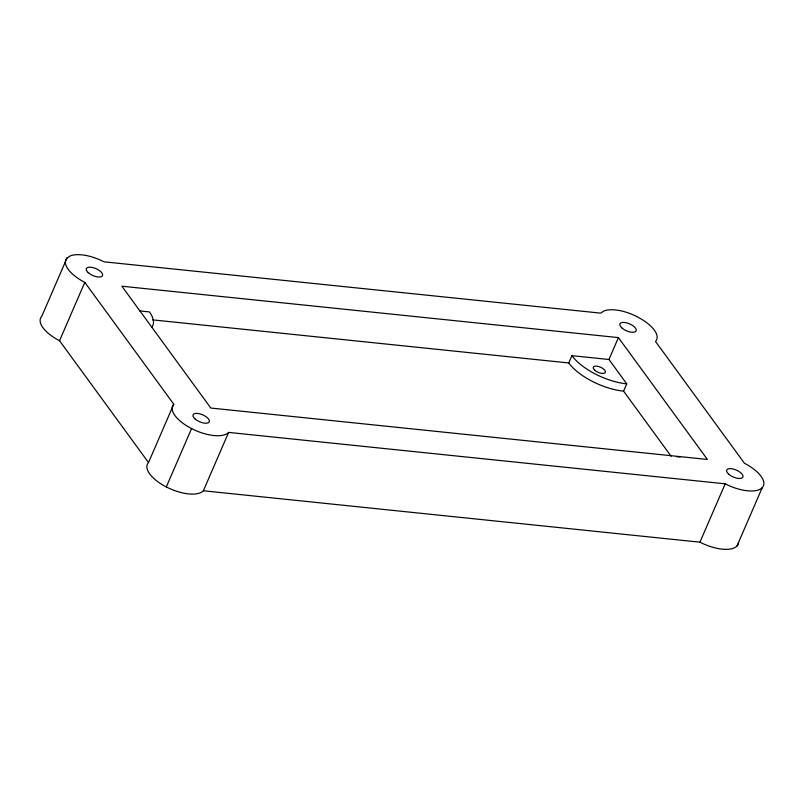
<?xml version="1.0" encoding="UTF-8"?>
<svg xmlns="http://www.w3.org/2000/svg" width="804" height="804" viewBox="0 0 804 804"><rect width="100%" height="100%" fill="white"/><g stroke="black" fill="none" stroke-linecap="round" stroke-linejoin="round"><path stroke-width="1.21" d="M736.987 546.016L762.242 487.656A31.135 13.407 23.4 0 0 744.454 463.285L655.491 341.449A31.135 13.407 23.4 0 0 637.693 317.077A31.125 14.15 24.4 0 0 615.562 309.962A31.135 13.407 23.4 0 0 604.136 310.907L600.688 313.138L104.078 261.823A31.135 13.407 23.4 0 0 70.44 255.823L67.013 257.994L41.758 316.354A31.135 13.407 23.4 0 0 59.546 340.725L148.509 462.561A31.135 13.407 23.4 0 0 166.307 486.933A31.135 13.407 23.4 0 0 203.362 490.772L699.932 542.177A31.135 13.407 23.4 0 0 738.544 542.881M59.546 340.725L84.802 282.365A31.135 13.407 23.4 0 1 67.013 257.994M148.509 462.561L173.764 404.201L84.802 282.365M166.307 486.933L191.563 428.572A31.135 13.407 23.4 0 1 173.764 404.201M203.362 490.772L228.617 432.411L725.188 483.817A31.135 13.407 23.4 0 0 762.242 487.656M152.519 319.861L568.75 362.956L571.905 355.659L608.96 359.499L626.748 383.87L623.592 391.156L671.119 456.25M608.96 359.499L618.427 337.61L121.866 286.204L210.819 408.04L707.389 459.456L618.427 337.61M699.932 542.177L725.188 483.817M139.564 310.897L149.454 311.922A44.029 18.954 23.4 0 1 151.735 327.379M228.617 432.411A31.135 13.407 23.4 0 1 191.563 428.572M626.748 383.87A44.029 18.954 23.4 0 1 571.905 355.659M623.592 391.156A44.029 18.954 23.4 0 1 568.75 362.956M676.586 456.712A44.029 18.954 23.4 0 1 680.134 456.973M594.648 370.152A6.603 2.844 23.4 0 0 605.141 372.754A6.603 2.844 23.4 0 0 598.186 366.383A6.603 2.844 23.4 0 0 594.648 370.152M728.575 474.079A8.804 3.789 23.4 0 0 742.574 477.546A8.804 3.789 23.4 0 0 733.298 469.044A8.804 3.789 23.4 0 0 728.575 474.079M194.95 418.824A8.804 3.789 23.4 0 0 208.95 422.291A8.804 3.789 23.4 0 0 199.673 413.799A8.804 3.789 23.4 0 0 194.95 418.824M621.824 327.871A8.804 3.789 23.4 0 0 635.823 331.338A8.804 3.789 23.4 0 0 626.547 322.836A8.804 3.789 23.4 0 0 621.824 327.871M88.199 272.616A8.804 3.789 23.4 0 0 102.198 276.084A8.804 3.789 23.4 0 0 92.922 267.591A8.804 3.789 23.4 0 0 88.199 272.616"/></g></svg>
